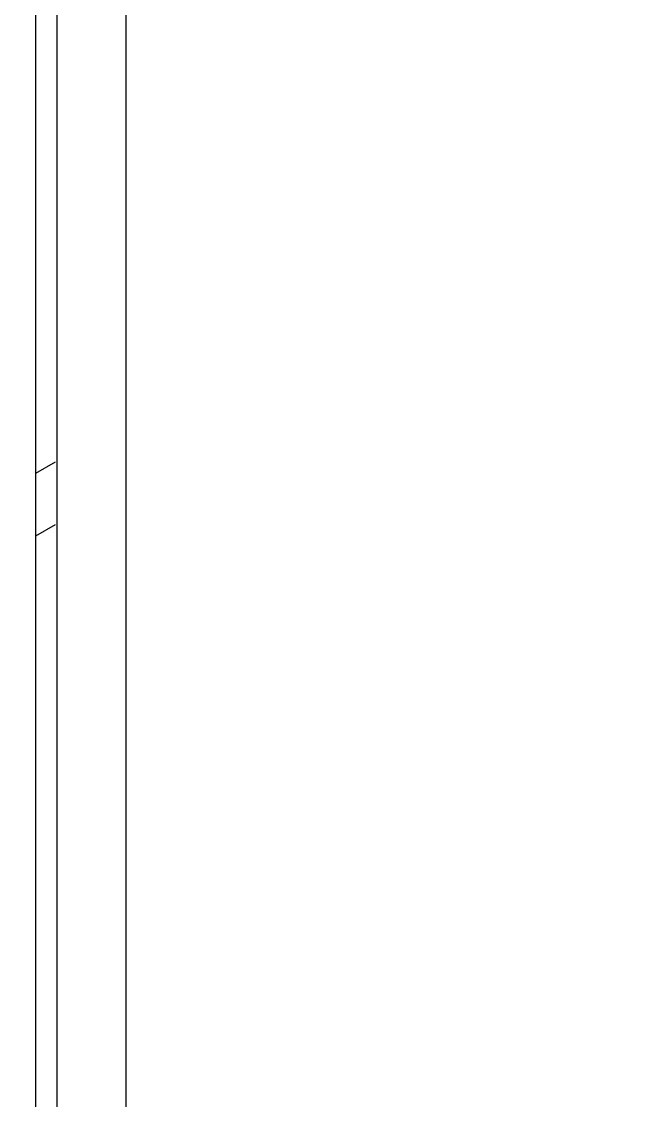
# Model space of a CAD drawing. Header units: inches. Extents: x -20.8 to 74.7, y -53.7 to 19.1.
# Drawn here: x -2.459 to -0.403, y 5.723 to 9.374 of the extents above; entities that cross this region are included whole.
import ezdxf

# ---------------------------------------------------------------- set-up
doc = ezdxf.new("R2010")
doc.units = ezdxf.units.IN
doc.header["$MEASUREMENT"] = 0
doc.layers.add('G-ANNO-TTLB', color=7, linetype='Continuous', lineweight=0)
doc.layers.add('TYVEK', color=7, linetype='Continuous', lineweight=0)

msp = doc.modelspace()

# ---------------------------------------------------------------- hatches: boundary and pattern name
at = {"layer": 'G-ANNO-TTLB', "true_color": 0xb9529f, "transparency": 33554687}
h = msp.add_hatch(color=233, dxfattribs=at)
edge = h.paths.add_edge_path()
edge.add_spline(control_points=[(20.0342, -15.1346), (20.0342, -15.1346), (-20.6658, -15.1346), (-20.6658, -15.1346), (-20.6658, -15.1346), (-20.6658, 19.0008), (-20.6658, 19.0008), (-20.6658, 19.0008), (20.0342, 19.0008), (20.0342, 19.0008), (20.0342, 19.0008), (20.0342, -15.1346), (20.0342, -15.1346)], knot_values=[0, 0, 0, 0, 1, 1, 1, 2, 2, 2, 3, 3, 3, 4, 4, 4, 4], degree=3, periodic=0)
edge = h.paths.add_edge_path()
edge.add_spline(control_points=[(-20.5408, 18.8757), (-20.5408, 18.8757), (-20.5408, -15.0095), (-20.5408, -15.0095), (-20.5408, -15.0095), (19.9092, -15.0095), (19.9092, -15.0095), (19.9092, -15.0095), (19.9092, 18.8757), (19.9092, 18.8757), (19.9092, 18.8757), (-20.5408, 18.8757), (-20.5408, 18.8757)], knot_values=[0, 0, 0, 0, 1, 1, 1, 2, 2, 2, 3, 3, 3, 4, 4, 4, 4], degree=3, periodic=0)
edge.add_line((-20.5408, 18.8757), (-20.5408, 18.8757))

# ---------------------------------------------------------------- linework, layer by layer
at = {"layer": 'G-ANNO-TTLB'}
for points in [[(20.0342, -15.1346), (20.0342, -15.1346), (-20.6658, -15.1346), (-20.6658, -15.1346), (-20.6658, -15.1346), (-20.6658, 19.0008), (-20.6658, 19.0008), (-20.6658, 19.0008), (20.0342, 19.0008), (20.0342, 19.0008), (20.0342, 19.0008), (20.0342, -15.1346), (20.0342, -15.1346)], [(-20.5408, 18.8757), (-20.5408, 18.8757), (-20.5408, -15.0095), (-20.5408, -15.0095), (-20.5408, -15.0095), (19.9092, -15.0095), (19.9092, -15.0095), (19.9092, -15.0095), (19.9092, 18.8757), (19.9092, 18.8757), (19.9092, 18.8757), (-20.5408, 18.8757), (-20.5408, 18.8757)]]:
    msp.add_open_spline(points, degree=3, knots=[0, 0, 0, 0, 1, 1, 1, 2, 2, 2, 3, 3, 3, 4, 4, 4, 4], dxfattribs=at)
at = {"layer": 'TYVEK', "color": 33, "lineweight": 25, "true_color": 0xcb9865}
msp.add_line((-2.1057, 4.5251), (-2.1057, 11.1011), dxfattribs=at)
at = {"layer": 'TYVEK', "color": 2, "lineweight": 25, "true_color": 0xf5eb12}
for p, q in [((-2.3391, 4.3901), (-2.3391, 10.9661)), ((-2.3453, 7.8825), (-2.4121, 7.8439)), ((-2.3453, 7.6706), (-2.4121, 7.6319))]:
    msp.add_line(p, q, dxfattribs=at)
at = {"layer": 'TYVEK', "color": 18, "lineweight": 25, "true_color": 0x000000}
msp.add_line((-2.4121, 10.9275), (-2.4121, 4.3515), dxfattribs=at)

doc.saveas('drawing.dxf')
